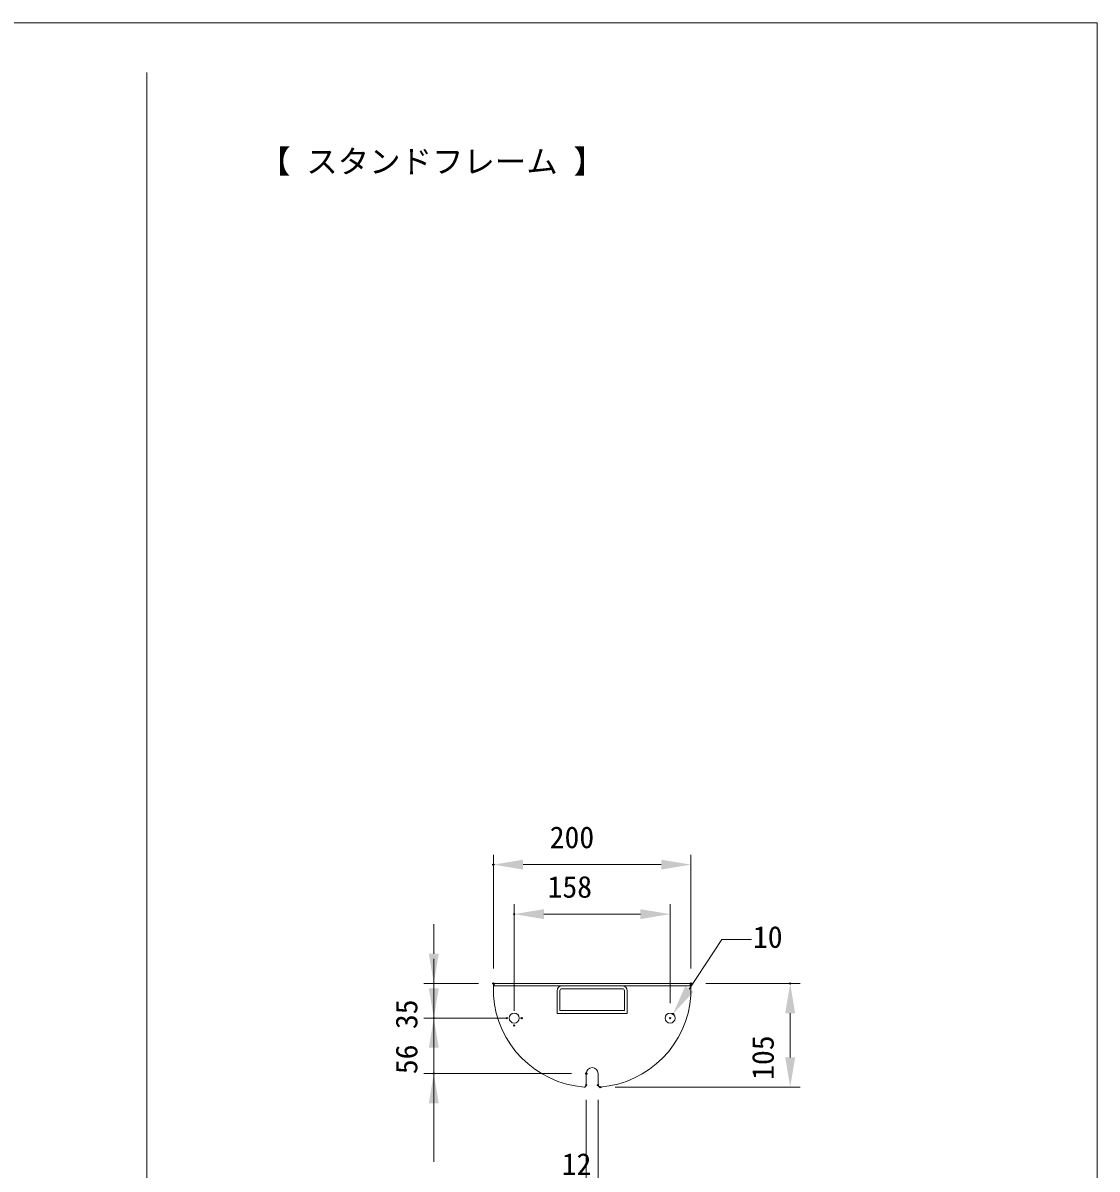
# Model space of a CAD drawing. Units: millimetres, scale not verified. Extents: x -203 to 203, y -143 to 143.
# Drawn here: x 89.5 to 198, y 22.3 to 138 of the extents above; entities that cross this region are included whole.
import ezdxf
from ezdxf.enums import TextEntityAlignment as Align

# ---------------------------------------------------------------- set-up
doc = ezdxf.new("R2010")
doc.units = ezdxf.units.MM
doc.header["$LTSCALE"] = 0.25
doc.header["$PDMODE"] = 32
doc.header["$PDSIZE"] = 0.125
for name, color, linetype, lineweight in [('0-1_DIMENSION_LINES$02_DIMENSI', 7, 'Continuous', 18), ('0-4_図面_FORMAT$01_WAKU$OUT_LINE', 6, 'Continuous', 18), ('0-8_DIMENSION_LINES$03_LINES', 7, 'Continuous', 18)]:
    doc.layers.add(name, color=color, linetype=linetype, lineweight=lineweight)
doc.layers.add('0-2_DEFPOINTS', color=7, linetype='Continuous')
doc.styles.add('ＭＳ ゴシック', font='')
doc.styles.get('ＭＳ ゴシック').set_extended_font_data('MS Gothic')

# ---------------------------------------------------------------- blocks, each defined once
blk = doc.blocks.new('D1')
at = {"layer": '0-1_DIMENSION_LINES$02_DIMENSI'}
blk.add_lwpolyline([(373.0977, 193.9372), (370.0979, 193.9372), (366.8015, 188.9242)], dxfattribs=at)
blk.add_solid([(366.3838, 189.1989), (367.2193, 188.6495), (365.1534, 186.4178)], dxfattribs=at)
at = {"layer": '0-2_DEFPOINTS'}
for p in [(365.1534, 186.4178), (364.8786, 186)]:
    blk.add_point(p, dxfattribs=at)
at = {"layer": '0-1_DIMENSION_LINES$02_DIMENSI', "style": 'ＭＳ ゴシック'}
blk.add_text('10', height=2.199, dxfattribs=at).set_placement((373.2406, 192.4372), align=Align.BOTTOM_LEFT)
blk = doc.blocks.new('D14')
at = {"layer": '0-1_DIMENSION_LINES$02_DIMENSI'}
for p, q in [((341, 188.9998), (341, 191.9996)), ((346.8784, 186), (340, 186)), ((341, 186), (341, 180.4)), ((354.9035, 180.4), (340, 180.4)), ((341, 177.4002), (341, 174.4004))]:
    blk.add_line(p, q, dxfattribs=at)
for points in [[(340.5, 188.9998), (341.5, 188.9998), (341, 186)], [(341.5, 177.4002), (340.5, 177.4002), (341, 180.4)]]:
    blk.add_solid(points, dxfattribs=at)
at = {"layer": '0-2_DEFPOINTS'}
for p in [(348.3784, 186), (341, 180.4), (356.4035, 180.4)]:
    blk.add_point(p, dxfattribs=at)
at = {"layer": '0-1_DIMENSION_LINES$02_DIMENSI', "style": 'ＭＳ ゴシック'}
blk.add_text('56', height=2.199, rotation=90, dxfattribs=at).set_placement((340, 180.3429), align=Align.BOTTOM_LEFT)
blk = doc.blocks.new('D15')
at = {"layer": '0-1_DIMENSION_LINES$02_DIMENSI'}
for p, q in [((341, 192.4998), (341, 195.4996)), ((345.5285, 189.5), (340, 189.5)), ((341, 189.5), (341, 186)), ((348.3784, 186), (340, 186)), ((341, 183.0002), (341, 180.0004))]:
    blk.add_line(p, q, dxfattribs=at)
for points in [[(340.5, 192.4998), (341.5, 192.4998), (341, 189.5)], [(341.5, 183.0002), (340.5, 183.0002), (341, 186)]]:
    blk.add_solid(points, dxfattribs=at)
at = {"layer": '0-2_DEFPOINTS'}
for p in [(347.0285, 189.5), (341, 186), (349.8784, 186)]:
    blk.add_point(p, dxfattribs=at)
at = {"layer": '0-1_DIMENSION_LINES$02_DIMENSI', "style": 'ＭＳ ゴシック'}
blk.add_text('35', height=2.199, rotation=90, dxfattribs=at).set_placement((340, 184.8929), align=Align.BOTTOM_LEFT)
blk = doc.blocks.new('D16')
at = {"layer": '0-1_DIMENSION_LINES$02_DIMENSI'}
for p, q in [((368.4785, 189.5), (378, 189.5)), ((377, 182.0332), (377, 186.5002)), ((359.3198, 179.0334), (378, 179.0334))]:
    blk.add_line(p, q, dxfattribs=at)
for points in [[(377.5, 186.5002), (376.5, 186.5002), (377, 189.5)], [(376.5, 182.0332), (377.5, 182.0332), (377, 179.0334)]]:
    blk.add_solid(points, dxfattribs=at)
at = {"layer": '0-2_DEFPOINTS'}
for p in [(366.9785, 189.5), (377, 189.5), (357.8198, 179.0334)]:
    blk.add_point(p, dxfattribs=at)
at = {"layer": '0-1_DIMENSION_LINES$02_DIMENSI', "style": 'ＭＳ ゴシック'}
blk.add_text('105', height=2.199, rotation=90, dxfattribs=at).set_placement((376, 179.7667), align=Align.BOTTOM_LEFT)
blk = doc.blocks.new('D17')
at = {"layer": '0-1_DIMENSION_LINES$02_DIMENSI'}
for p, q in [((347.0215, 191), (347.0215, 202.5)), ((363.9717, 201.5), (350.0213, 201.5)), ((366.9715, 191), (366.9715, 202.5))]:
    blk.add_line(p, q, dxfattribs=at)
for points in [[(350.0213, 202), (350.0213, 201), (347.0215, 201.5)], [(363.9717, 201), (363.9717, 202), (366.9715, 201.5)]]:
    blk.add_solid(points, dxfattribs=at)
at = {"layer": '0-2_DEFPOINTS'}
for p in [(347.0215, 201.5), (347.0215, 189.5), (366.9715, 189.5)]:
    blk.add_point(p, dxfattribs=at)
at = {"layer": '0-1_DIMENSION_LINES$02_DIMENSI', "style": 'ＭＳ ゴシック'}
blk.add_text('200', height=2.199, dxfattribs=at).set_placement((352.7108, 202.5), align=Align.BOTTOM_LEFT)
blk = doc.blocks.new('D18')
at = {"layer": '0-1_DIMENSION_LINES$02_DIMENSI'}
for p, q in [((349.1214, 186.75), (349.1214, 197.5)), ((364.8716, 187.5), (364.8716, 197.5)), ((361.8718, 196.5), (352.1212, 196.5))]:
    blk.add_line(p, q, dxfattribs=at)
for points in [[(352.1212, 197), (352.1212, 196), (349.1214, 196.5)], [(361.8718, 196), (361.8718, 197), (364.8716, 196.5)]]:
    blk.add_solid(points, dxfattribs=at)
at = {"layer": '0-2_DEFPOINTS'}
for p in [(349.1214, 196.5), (349.1214, 185.25), (364.8716, 186)]:
    blk.add_point(p, dxfattribs=at)
at = {"layer": '0-1_DIMENSION_LINES$02_DIMENSI', "style": 'ＭＳ ゴシック'}
blk.add_text('158', height=2.199, dxfattribs=at).set_placement((352.4965, 197.5), align=Align.BOTTOM_LEFT)
blk = doc.blocks.new('D19')
at = {"layer": '0-1_DIMENSION_LINES$02_DIMENSI'}
for p, q in [((356.3965, 177.7327), (356.3965, 167.5)), ((357.5965, 177.7327), (357.5965, 167.5)), ((353.3967, 168.5), (350.3969, 168.5)), ((357.5965, 168.5), (356.3965, 168.5)), ((360.5963, 168.5), (363.5961, 168.5))]:
    blk.add_line(p, q, dxfattribs=at)
for points in [[(353.3967, 168), (353.3967, 169), (356.3965, 168.5)], [(360.5963, 169), (360.5963, 168), (357.5965, 168.5)]]:
    blk.add_solid(points, dxfattribs=at)
at = {"layer": '0-2_DEFPOINTS'}
for p in [(356.3965, 179.2327), (357.5965, 179.2327), (356.3965, 168.5)]:
    blk.add_point(p, dxfattribs=at)
at = {"layer": '0-1_DIMENSION_LINES$02_DIMENSI', "style": 'ＭＳ ゴシック'}
blk.add_text('12', height=2.199, dxfattribs=at).set_placement((353.9251, 169.5), align=Align.BOTTOM_LEFT)

msp = doc.modelspace()

# ---------------------------------------------------------------- linework, layer by layer
at = {"layer": '0-1_DIMENSION_LINES$02_DIMENSI', "color": 1}
msp.add_line((131, 41), (131, 23), dxfattribs=at)
at = {"layer": '0-4_図面_FORMAT$01_WAKU$OUT_LINE'}
msp.add_lwpolyline([(-198, -138), (198, -138), (198, 138), (-198, 138)], close=True, dxfattribs=at)
at = {"layer": '0-8_DIMENSION_LINES$03_LINES'}
for p, q in [((102, 133), (102, -109)), ((137.0215, 41), (137.0215, 39.7933)), ((137.0965, 41), (137.0215, 41)), ((137.0965, 40.77), (143.9465, 40.77)), ((150.0465, 40.77), (143.9465, 40.77)), ((156.9715, 41), (156.8965, 41)), ((156.9715, 39.7933), (156.9715, 41)), ((143.4465, 40.27), (143.4465, 37.98)), ((143.7365, 38.27), (143.7365, 40.27)), ((143.9365, 40.47), (150.0565, 40.47)), ((150.2565, 40.27), (150.2565, 38.27)), ((150.5465, 37.98), (150.5465, 40.27)), ((150.2565, 38.27), (143.7365, 38.27)), ((150.5465, 37.98), (143.4465, 37.98)), ((146.3965, 31.9), (146.3965, 30.7327)), ((147.5965, 30.7327), (147.5965, 31.9))]:
    msp.add_line(p, q, dxfattribs=at)
for points in [[(137.0965, 40.77), (137.0965, 41), (156.8965, 41)], [(150.0465, 40.77), (156.8965, 40.77), (156.8965, 41)]]:
    msp.add_lwpolyline(points, dxfattribs=at)
for centre in [(139.1214, 37.5), (154.8716, 37.5)]:
    msp.add_circle(centre, 0.5, dxfattribs=at)
for centre, radius, start, end in [((143.9465, 40.27), 0.5, 90, 180), ((150.0465, 40.27), 0.5, 0, 90), ((146.9965, 40.5), 10, 184.05227, 265.31758), ((143.9365, 40.27), 0.2, 90, 180), ((146.9965, 40.5), 10, 274.68242, 355.94773), ((150.0565, 40.27), 0.2, 0, 90), ((146.9965, 31.9), 0.6, 0, 180), ((146.1965, 30.7327), 0.2, 265.31758, 0), ((147.7965, 30.7327), 0.2, 180, 274.68242)]:
    msp.add_arc(centre, radius, start, end, dxfattribs=at)

# ---------------------------------------------------------------- block references
at = {"layer": '0-1_DIMENSION_LINES$02_DIMENSI'}
for name in ['D17', 'D18', 'D15', 'D1', 'D14', 'D16', 'D19']:
    msp.add_blockref(name, (-210, -148.5), dxfattribs=at)

# ---------------------------------------------------------------- texts
at = {"layer": '0-1_DIMENSION_LINES$02_DIMENSI', "style": 'ＭＳ ゴシック'}
msp.add_text('【 スタンドフレーム 】', height=2.328, dxfattribs=at).set_placement((113.3601, 122.142), align=Align.BOTTOM_LEFT)

doc.saveas('drawing.dxf')
